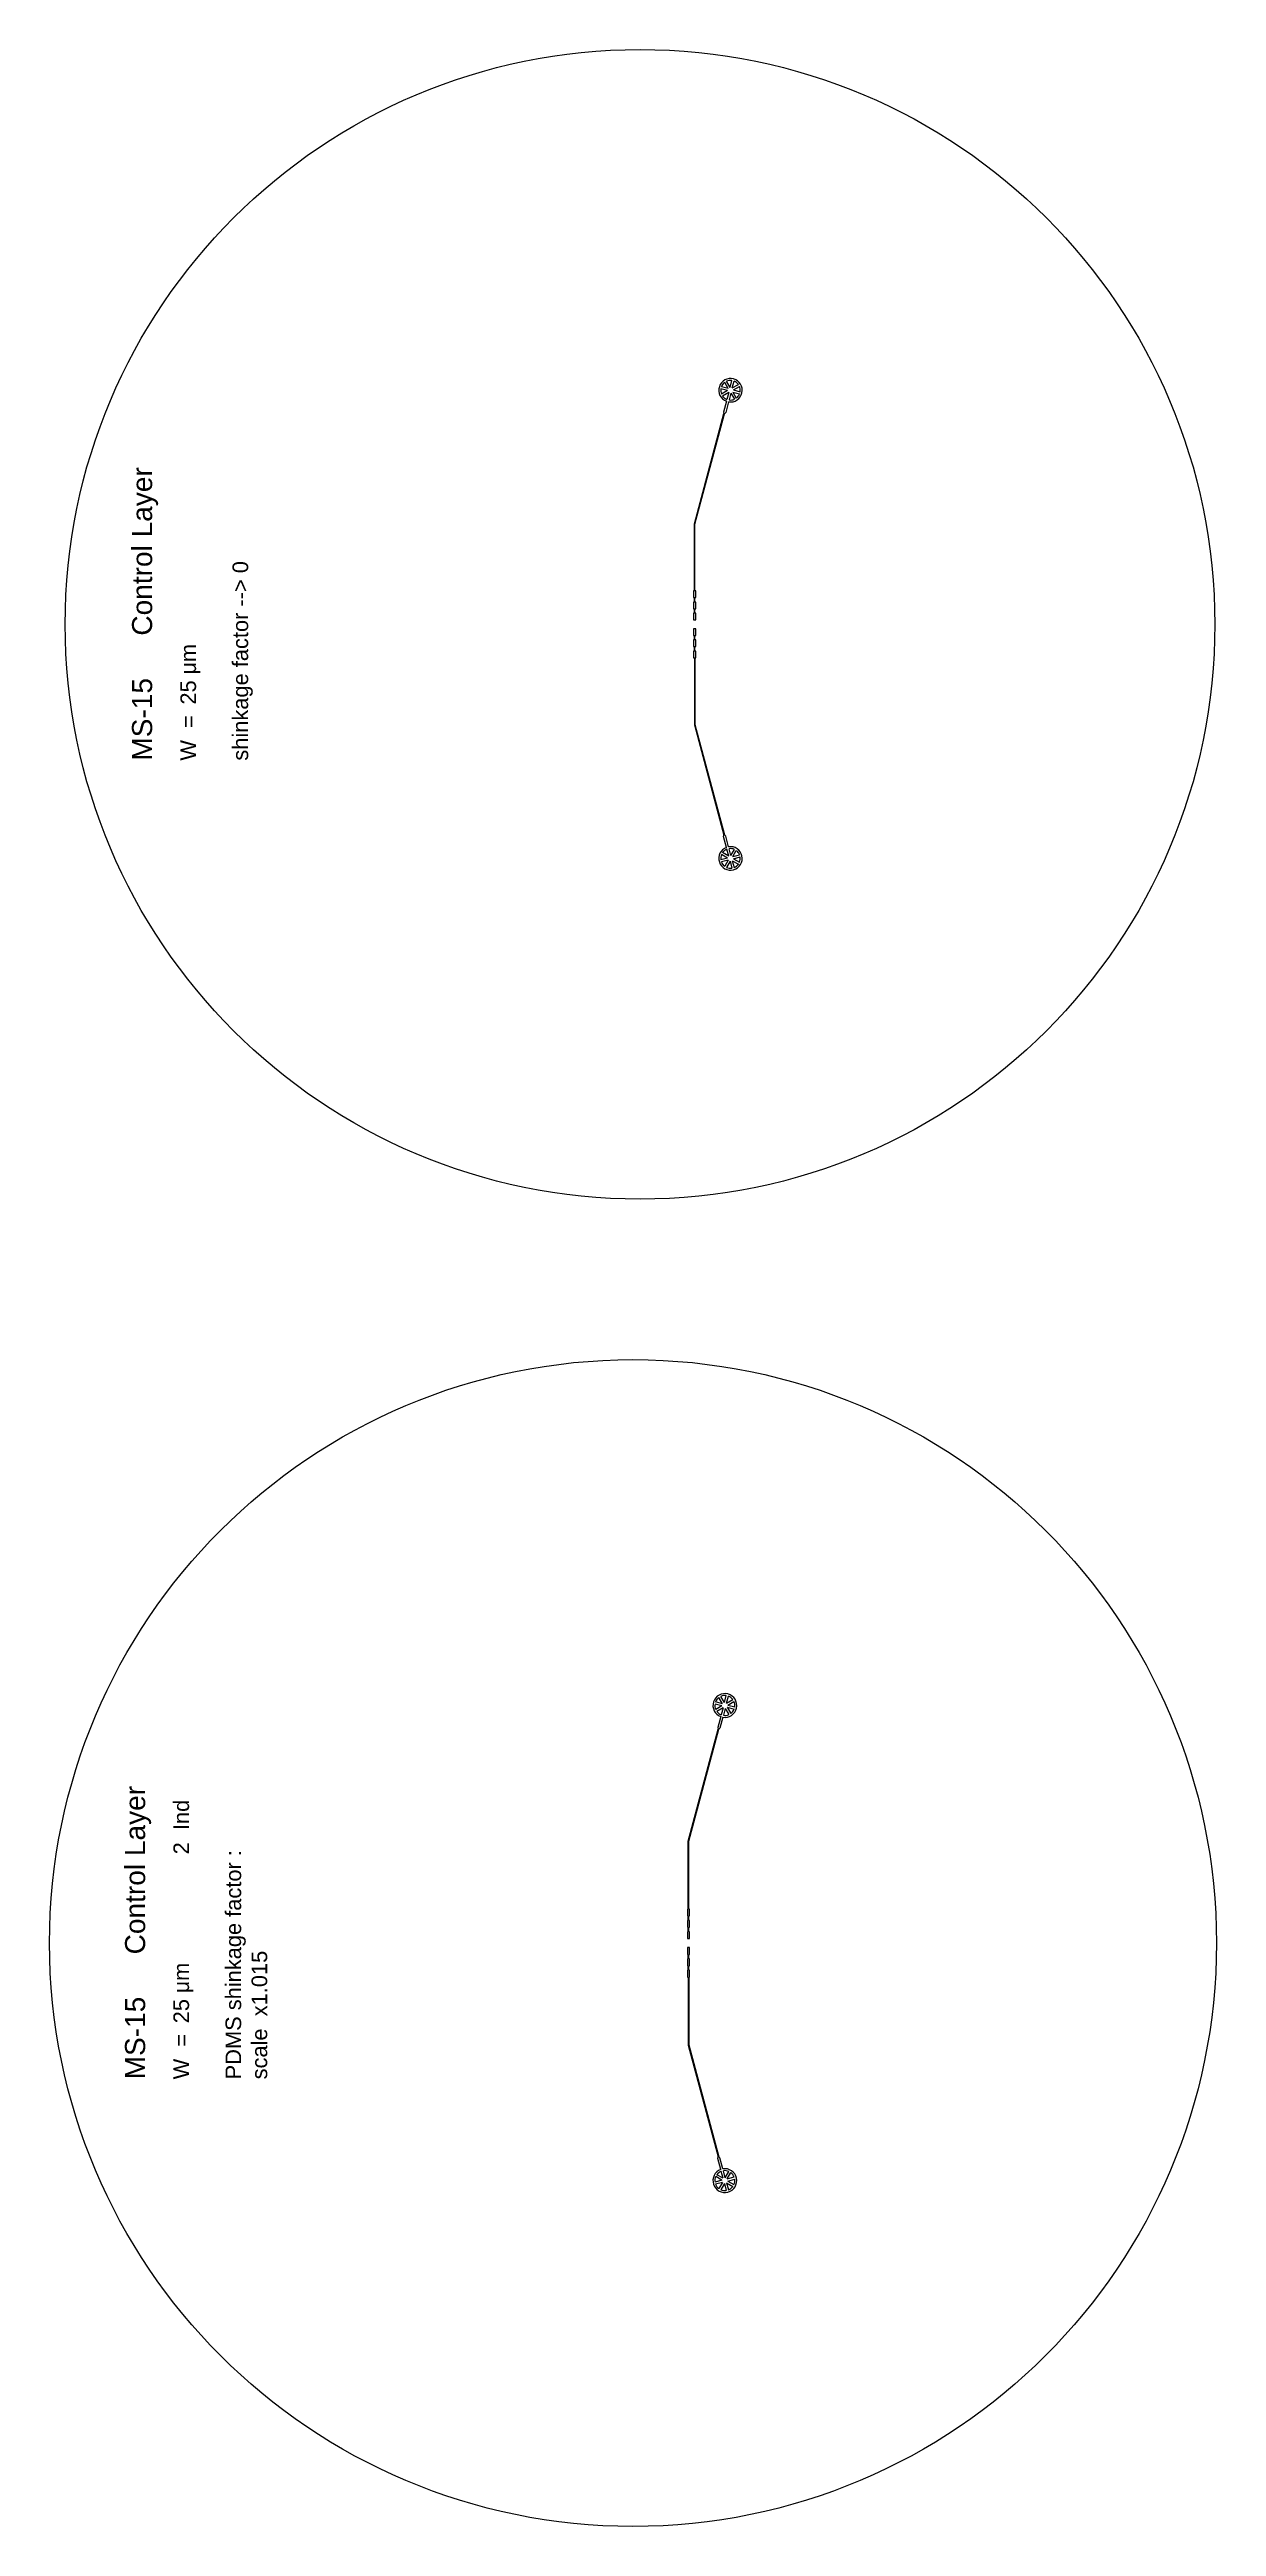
# Model space of a CAD drawing. Header units: millimetres. Extents: x -67206 to 185168, y -386 to 110577.
# Drawn here: x -386 to 51887, y -386 to 110577 of the extents above; entities that cross this region are included whole.
import ezdxf

# ---------------------------------------------------------------- set-up
doc = ezdxf.new("R2010")
doc.units = ezdxf.units.MM
doc.layers.add('Clear', color=140, linetype='Continuous')
doc.layers.add('Opaque', color=10, linetype='Continuous')
doc.styles.get("Standard").update_dxf_attribs({"font": 'arial.ttf'})

msp = doc.modelspace()

# ---------------------------------------------------------------- linework, layer by layer
at = {"layer": 'Clear'}
for p, q in [((29934, 94821), (29805, 94339)), ((29805, 94339), (29825, 94267)), ((30031, 94795), (29902, 94313)), ((28501, 89327), (29825, 94267)), ((28525, 89321), (29849, 94260)), ((29902, 94313), (29849, 94260)), ((28501, 86327), (28501, 89327)), ((28526, 86327), (28526, 89327)), ((28501, 86327), (28464, 86327)), ((28464, 86327), (28464, 86027)), ((28464, 86027), (28501, 86027)), ((28501, 85827), (28464, 85827)), ((28464, 85827), (28464, 85527)), ((28464, 85527), (28501, 85527)), ((28501, 85827), (28501, 86027)), ((28501, 85327), (28501, 85527)), ((28564, 86327), (28526, 86327)), ((28526, 86027), (28564, 86027)), ((28526, 85827), (28526, 86027)), ((28564, 85827), (28526, 85827)), ((28526, 85527), (28564, 85527)), ((28526, 85327), (28526, 85527)), ((28564, 86027), (28564, 86327)), ((28564, 85527), (28564, 85827)), ((28501, 85327), (28464, 85327)), ((28464, 85327), (28464, 85027)), ((28464, 85027), (28564, 85027)), ((28564, 84627), (28464, 84627)), ((28464, 84627), (28464, 84327)), ((28564, 85327), (28526, 85327)), ((28564, 85027), (28564, 85327)), ((28564, 84327), (28564, 84627)), ((28464, 84327), (28501, 84327)), ((28464, 84127), (28464, 83827)), ((28501, 84127), (28464, 84127)), ((28464, 83827), (28501, 83827)), ((28464, 83627), (28464, 83327)), ((28501, 83627), (28464, 83627)), ((28464, 83327), (28501, 83327)), ((28501, 84127), (28501, 84327)), ((28501, 83627), (28501, 83827)), ((28501, 83327), (28501, 80327)), ((28526, 84327), (28564, 84327)), ((28526, 84127), (28526, 84327)), ((28564, 84127), (28526, 84127)), ((28526, 83827), (28564, 83827)), ((28526, 83627), (28526, 83827)), ((28564, 83627), (28526, 83627)), ((28526, 83327), (28564, 83327)), ((28526, 83327), (28526, 80327)), ((28564, 83827), (28564, 84127)), ((28564, 83327), (28564, 83627)), ((28501, 80327), (29825, 75388)), ((28525, 80334), (29849, 75394)), ((29805, 75316), (29825, 75388)), ((29934, 74834), (29805, 75316)), ((29902, 75341), (29849, 75394)), ((30031, 74860), (29902, 75341)), ((29679, 35894), (29548, 35405)), ((29777, 35868), (29646, 35379)), ((28224, 30318), (29568, 35331)), ((28249, 30311), (29592, 35325)), ((29548, 35405), (29568, 35331)), ((29646, 35379), (29592, 35325)), ((28224, 27273), (28224, 30318)), ((28250, 27273), (28250, 30318)), ((28186, 27273), (28186, 26968)), ((28224, 27273), (28186, 27273)), ((28186, 26968), (28224, 26968)), ((28186, 26765), (28186, 26461)), ((28224, 26765), (28186, 26765)), ((28224, 26765), (28224, 26968)), ((28288, 27273), (28250, 27273)), ((28250, 26765), (28250, 26968)), ((28250, 26968), (28288, 26968)), ((28288, 26765), (28250, 26765)), ((28288, 26968), (28288, 27273)), ((28288, 26461), (28288, 26765)), ((28186, 26461), (28224, 26461)), ((28186, 26258), (28186, 25953)), ((28224, 26258), (28186, 26258)), ((28186, 25953), (28288, 25953)), ((28186, 25547), (28186, 25243)), ((28288, 25547), (28186, 25547)), ((28224, 26258), (28224, 26461)), ((28250, 26258), (28250, 26461)), ((28250, 26461), (28288, 26461)), ((28288, 26258), (28250, 26258)), ((28288, 25953), (28288, 26258)), ((28288, 25243), (28288, 25547)), ((28186, 25243), (28224, 25243)), ((28186, 25040), (28186, 24735)), ((28224, 25040), (28186, 25040)), ((28186, 24735), (28224, 24735)), ((28186, 24532), (28186, 24228)), ((28224, 24532), (28186, 24532)), ((28224, 25040), (28224, 25243)), ((28224, 24532), (28224, 24735)), ((28250, 25040), (28250, 25243)), ((28250, 25243), (28288, 25243)), ((28288, 25040), (28250, 25040)), ((28250, 24532), (28250, 24735)), ((28250, 24735), (28288, 24735)), ((28288, 24532), (28250, 24532)), ((28288, 24735), (28288, 25040)), ((28288, 24228), (28288, 24532)), ((28186, 24228), (28224, 24228)), ((28224, 24228), (28224, 21183)), ((28250, 24228), (28288, 24228)), ((28250, 24228), (28250, 21183)), ((28224, 21183), (29568, 16169)), ((28249, 21189), (29592, 16176)), ((29548, 16096), (29568, 16169)), ((29679, 15607), (29548, 16096)), ((29646, 16122), (29592, 16176)), ((29777, 15633), (29646, 16122))]:
    msp.add_line(p, q, dxfattribs=at)
for centre, radius, start, end in [((30118, 95313), 525, 260.46502, 249.53498), ((30118, 74342), 525, 110.46502, 99.53498), ((29865, 36393), 533, 260.46502, 249.53498), ((29865, 15108), 533, 110.46502, 99.53498)]:
    msp.add_arc(centre, radius, start, end, dxfattribs=at)
at = {"layer": 'Opaque'}
for p, q in [((30014, 95392), (29709, 95474)), ((30014, 95392), (29857, 95666)), ((30101, 95442), (29943, 95716)), ((30101, 95442), (30183, 95747)), ((30197, 95416), (30279, 95721)), ((30197, 95416), (30471, 95574)), ((30247, 95330), (30521, 95488)), ((29989, 95296), (29683, 95378)), ((29989, 95296), (29715, 95138)), ((30039, 95209), (29765, 95051)), ((30039, 95209), (29957, 94904)), ((30135, 95184), (30053, 94878)), ((30135, 95184), (30293, 94910)), ((30221, 95233), (30527, 95152)), ((30221, 95233), (30379, 94960)), ((30247, 95330), (30552, 95248)), ((29989, 74359), (29683, 74277)), ((29989, 74359), (29715, 74517)), ((30039, 74445), (29765, 74603)), ((30039, 74445), (29957, 74750)), ((30135, 74471), (30053, 74776)), ((30135, 74471), (30293, 74745)), ((30221, 74421), (30379, 74695)), ((30221, 74421), (30527, 74503)), ((30247, 74325), (30552, 74407)), ((30014, 74262), (29709, 74181)), ((30014, 74262), (29857, 73989)), ((30101, 74213), (29943, 73939)), ((30101, 74213), (30183, 73907)), ((30197, 74238), (30279, 73933)), ((30197, 74238), (30471, 74080)), ((30247, 74325), (30521, 74167)), ((29760, 36474), (29600, 36751)), ((29848, 36524), (29688, 36802)), ((29848, 36524), (29931, 36834)), ((29946, 36498), (30029, 36808)), ((29946, 36498), (30224, 36659)), ((29734, 36376), (29424, 36459)), ((29760, 36474), (29451, 36557)), ((29734, 36376), (29456, 36216)), ((29785, 36288), (29507, 36128)), ((29785, 36288), (29702, 35978)), ((29883, 36262), (29800, 35952)), ((29883, 36262), (30043, 35984)), ((29970, 36313), (30280, 36230)), ((29970, 36313), (30131, 36035)), ((29997, 36410), (30274, 36571)), ((29997, 36410), (30306, 36327)), ((29883, 15239), (29800, 15549)), ((29734, 15125), (29424, 15042)), ((29760, 15027), (29451, 14944)), ((29734, 15125), (29456, 15285)), ((29785, 15213), (29507, 15373)), ((29760, 15027), (29600, 14749)), ((29848, 14976), (29688, 14699)), ((29785, 15213), (29702, 15522)), ((29848, 14976), (29931, 14667)), ((29883, 15239), (30043, 15517)), ((29946, 15003), (30029, 14693)), ((29946, 15003), (30224, 14842)), ((29970, 15188), (30131, 15466)), ((29970, 15188), (30280, 15271)), ((29997, 15090), (30306, 15173)), ((29997, 15090), (30274, 14930))]:
    msp.add_line(p, q, dxfattribs=at)
for centre, radius in [((26064, 84827), 25750), ((25750, 25750), 26136)]:
    msp.add_circle(centre, radius, dxfattribs=at)
for centre, radius, start, end in [((30118, 95313), 439, 126.52417, 158.47583), ((30118, 95313), 439, 81.52417, 113.47583), ((30118, 95313), 439, 36.52417, 68.47583), ((30118, 95313), 439, 351.52417, 23.47583), ((30118, 95313), 439, 171.52417, 203.47583), ((30118, 95313), 439, 216.52417, 248.47583), ((30118, 95313), 439, 261.52417, 293.47583), ((30118, 95313), 439, 306.52417, 338.47583), ((30118, 74342), 439, 156.52417, 188.47583), ((30118, 74342), 439, 111.52417, 143.47583), ((30118, 74342), 439, 66.52417, 98.47583), ((30118, 74342), 439, 21.52417, 53.47583), ((30118, 74342), 439, 336.52417, 8.47583), ((30118, 74342), 439, 201.52417, 233.47583), ((30118, 74342), 439, 246.52417, 278.47583), ((30118, 74342), 439, 291.52417, 323.47583), ((29865, 36393), 446, 126.52417, 158.47583), ((29865, 36393), 446, 81.52417, 113.47583), ((29865, 36393), 446, 36.52417, 68.47583), ((29865, 36393), 446, 171.52417, 203.47583), ((29865, 36393), 446, 216.52417, 248.47583), ((29865, 36393), 446, 261.52417, 293.47583), ((29865, 36393), 446, 306.52417, 338.47583), ((29865, 36393), 446, 351.52417, 23.47583), ((29865, 15108), 446, 66.52417, 98.47583), ((29865, 15108), 446, 156.52417, 188.47583), ((29865, 15108), 446, 201.52417, 233.47583), ((29865, 15108), 446, 111.52417, 143.47583), ((29865, 15108), 446, 246.52417, 278.47583), ((29865, 15108), 446, 291.52417, 323.47583), ((29865, 15108), 446, 21.52417, 53.47583), ((29865, 15108), 446, 336.52417, 8.47583)]:
    msp.add_arc(centre, radius, start, end, dxfattribs=at)

# ---------------------------------------------------------------- texts
at = {"layer": 'Clear', "char_height": 280, "attachment_point": 1, "rotation": 90}
for s, insert in [('{\\H3.2143x;MS-15^I^IControl Layer\\H0.83335x;\\P\\H0.53332x; \\P\\H1.75x;W  =^I 25 \\fSymbol|b0|i0|c2|p18;m\\fArial|b0|i0|c0|p34;m\\P\\Pshinkage factor --> 0}', (3309, 78720)), ('{\\H3.2143x;MS-15^I^IControl Layer\\H0.83335x;\\P\\H0.53332x; \\P\\H1.75x;W  =^I 25 \\fSymbol|b0|i0|c2|p18;m\\fArial|b0|i0|c0|p34;m^I^I^I^I^I2  Ind\\P\\PPDMS shinkage factor :\\Pscale  x1.015^I^I^I}', (2996, 19643))]:
    msp.add_mtext_dynamic_manual_height_columns(s, width=17445.26, gutter_width=12.5, heights=[7318], dxfattribs=dict(at, insert=insert))

doc.saveas('drawing.dxf')
